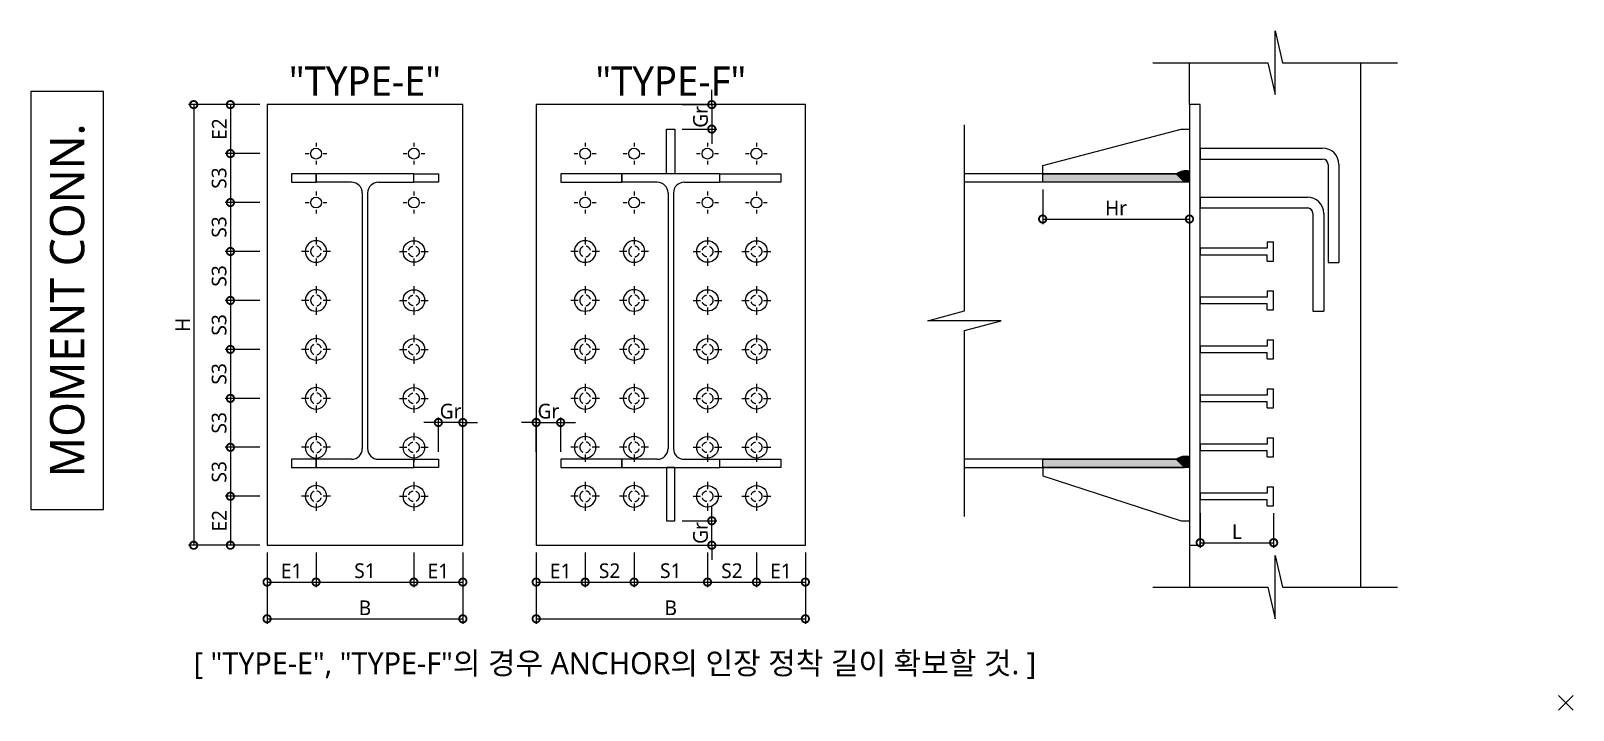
# Model space of a CAD drawing. Extents: x -444 to 3031, y -6961 to -3185.
# Drawn here: x -121 to 3031, y -6961 to -5574 of the extents above; entities that cross this region are included whole.
import ezdxf
from ezdxf.enums import TextEntityAlignment as Align

# ---------------------------------------------------------------- set-up
doc = ezdxf.new("R2010")
doc.units = 0
doc.header["$LTSCALE"] = 50
doc.header["$MEASUREMENT"] = 0
doc.header["$PDMODE"] = 3
doc.header["$PDSIZE"] = 15
doc.linetypes.add('HIDDEN', pattern=[0.375, 0.25, -0.125])
for name, color, linetype in [('Anchor', 6, 'Continuous'), ('Dim', 1, 'Continuous'), ('Dummy', 252, 'Continuous'), ('Hatch', 251, 'Continuous'), ('Plate', 3, 'Continuous'), ('Stud', 2, 'Continuous'), ('Text', 7, 'Continuous'), ('Welding', 2, 'Continuous')]:
    doc.layers.add(name, color=color, linetype=linetype)
doc.styles.add('맑은고딕', font='malgun.ttf')
doc.dimstyles.new('EmbedPlate', dxfattribs={"dimscale": 30, "dimtxt": 1, "dimasz": 1, "dimexe": 0.35, "dimexo": 0.5, "dimgap": 0.25, "dimtad": 1, "dimdec": 0, "dimzin": 0, "dimdsep": 46, "dimtxsty": '맑은고딕', "dimblk": 'DOTSMALL', "dimcen": 0, "dimadec": 0, "dimazin": 0, "dimtfac": 1, "dimtdec": 0, "dimtix": 1, "dimtmove": 2, "dimatfit": 3, "dimfxl": 0, "dimtolj": 1, "dimtzin": 0, "dimarcsym": 0})

# ---------------------------------------------------------------- blocks, each defined once
blk = doc.blocks.new('_DotSmall')
at = {"color": 0, "linetype": 'ByBlock', "const_width": 0.5}
blk.add_lwpolyline([(-0.0625, 0, 1), (0.0625, 0, 1)], format="xyb", close=True, dxfattribs=at)
blk = doc.blocks.new('*D30')
at = {"layer": 'Dim', "color": 0, "lineweight": -2}
for p, q in [((347.0483507551282, -5724.362940636953), (201.5483507551296, -5724.362940636953)), ((212.0483507551296, -5724.362940636953), (212.0483507551294, -6624.362940636953)), ((347.0483507551281, -6624.362940636953), (201.5483507551294, -6624.362940636953))]:
    blk.add_line(p, q, dxfattribs=at)
at = {"layer": 'Dim', "color": 0, "lineweight": -2, "xscale": 30, "yscale": 30, "zscale": 30}
for p, rotation in [((212.0483507551296, -5724.362940636953), 90), ((212.0483507551294, -6624.362940636953), 270)]:
    blk.add_blockref('_DotSmall', p, dxfattribs=dict(at, rotation=rotation))
at = {"layer": 'Dim', "color": 0, "insert": (189.5483507551305, -6174.362940636953), "char_height": 30, "attachment_point": 5, "rotation": 90, "style": '맑은고딕'}
blk.add_mtext('\\A1;H', dxfattribs=at)
blk = doc.blocks.new('*D31')
at = {"layer": 'Dim', "color": 0, "lineweight": -2}
for p, q in [((347.0483507551288, -6524.362940636953), (276.5483507551281, -6524.362940636953)), ((287.0483507551281, -6524.362940636953), (287.0483507551281, -6624.362940636953)), ((347.0483507551281, -6624.362940636953), (276.5483507551281, -6624.362940636953))]:
    blk.add_line(p, q, dxfattribs=at)
at = {"layer": 'Dim', "color": 0, "lineweight": -2, "xscale": 30, "yscale": 30, "zscale": 30}
for p, rotation in [((287.0483507551281, -6524.362940636953), 90), ((287.0483507551281, -6624.362940636953), 270)]:
    blk.add_blockref('_DotSmall', p, dxfattribs=dict(at, rotation=rotation))
at = {"layer": 'Dim', "color": 0, "insert": (264.3037855377378, -6574.362940636953), "char_height": 30, "attachment_point": 5, "rotation": 90, "style": '맑은고딕'}
blk.add_mtext('\\A1;E2', dxfattribs=at)
blk = doc.blocks.new('*D32')
at = {"layer": 'Dim', "color": 0, "lineweight": -2}
for p, q in [((362.0483507551281, -6639.362940636953), (362.0483507551281, -6785.112940636956)), ((762.0483507551296, -6639.362940636956), (762.0483507551296, -6785.112940636956)), ((362.0483507551281, -6774.612940636956), (762.0483507551296, -6774.612940636956))]:
    blk.add_line(p, q, dxfattribs=at)
at = {"layer": 'Dim', "color": 0, "lineweight": -2, "xscale": 30, "yscale": 30, "zscale": 30, "rotation": 180}
blk.add_blockref('_DotSmall', (362.0483507551281, -6774.612940636956), dxfattribs=at)
at = {"layer": 'Dim', "color": 0, "lineweight": -2, "xscale": 30, "yscale": 30, "zscale": 30}
blk.add_blockref('_DotSmall', (762.0483507551296, -6774.612940636956), dxfattribs=at)
at = {"layer": 'Dim', "color": 0, "insert": (562.0483507551288, -6752.112940636956), "char_height": 30, "attachment_point": 5, "style": '맑은고딕'}
blk.add_mtext('\\A1;B', dxfattribs=at)
blk = doc.blocks.new('*D33')
at = {"layer": 'Dim', "color": 0, "lineweight": -2}
for p, q in [((362.0483507551281, -6639.362940636953), (362.0483507551281, -6710.112940636956)), ((462.0483507551289, -6639.362940636956), (462.0483507551289, -6710.112940636956)), ((362.0483507551281, -6699.612940636956), (462.0483507551289, -6699.612940636956))]:
    blk.add_line(p, q, dxfattribs=at)
at = {"layer": 'Dim', "color": 0, "lineweight": -2, "xscale": 30, "yscale": 30, "zscale": 30, "rotation": 180}
blk.add_blockref('_DotSmall', (362.0483507551281, -6699.612940636956), dxfattribs=at)
at = {"layer": 'Dim', "color": 0, "lineweight": -2, "xscale": 30, "yscale": 30, "zscale": 30}
blk.add_blockref('_DotSmall', (462.0483507551289, -6699.612940636956), dxfattribs=at)
at = {"layer": 'Dim', "color": 0, "insert": (412.0483507551285, -6676.786853680434), "char_height": 30, "attachment_point": 5, "style": '맑은고딕'}
blk.add_mtext('\\A1;E1', dxfattribs=at)
blk = doc.blocks.new('*D34')
at = {"layer": 'Dim', "color": 0, "lineweight": -2}
for p, q in [((462.0483507551289, -6639.362940636956), (462.0483507551289, -6710.112940636955)), ((662.0483507551289, -6639.362940636955), (662.0483507551289, -6710.112940636955)), ((462.0483507551289, -6699.612940636955), (662.0483507551289, -6699.612940636955))]:
    blk.add_line(p, q, dxfattribs=at)
at = {"layer": 'Dim', "color": 0, "lineweight": -2, "xscale": 30, "yscale": 30, "zscale": 30, "rotation": 180}
blk.add_blockref('_DotSmall', (462.0483507551289, -6699.612940636955), dxfattribs=at)
at = {"layer": 'Dim', "color": 0, "lineweight": -2, "xscale": 30, "yscale": 30, "zscale": 30}
blk.add_blockref('_DotSmall', (662.0483507551289, -6699.612940636955), dxfattribs=at)
at = {"layer": 'Dim', "color": 0, "insert": (562.0483507551289, -6676.532098245651), "char_height": 30, "attachment_point": 5, "style": '맑은고딕'}
blk.add_mtext('\\A1;S1', dxfattribs=at)
blk = doc.blocks.new('*D35')
at = {"layer": 'Dim', "color": 0, "lineweight": -2}
for p, q in [((662.0483507551289, -6639.362940636955), (662.0483507551289, -6710.112940636953)), ((762.0483507551289, -6639.362940636953), (762.0483507551289, -6710.112940636953)), ((662.0483507551289, -6699.612940636953), (762.0483507551289, -6699.612940636953))]:
    blk.add_line(p, q, dxfattribs=at)
at = {"layer": 'Dim', "color": 0, "lineweight": -2, "xscale": 30, "yscale": 30, "zscale": 30, "rotation": 180}
blk.add_blockref('_DotSmall', (662.0483507551289, -6699.612940636953), dxfattribs=at)
at = {"layer": 'Dim', "color": 0, "lineweight": -2, "xscale": 30, "yscale": 30, "zscale": 30}
blk.add_blockref('_DotSmall', (762.0483507551289, -6699.612940636953), dxfattribs=at)
at = {"layer": 'Dim', "color": 0, "insert": (712.0483507551289, -6676.786853680431), "char_height": 30, "attachment_point": 5, "style": '맑은고딕'}
blk.add_mtext('\\A1;E1', dxfattribs=at)
blk = doc.blocks.new('*D36')
at = {"layer": 'Dim', "color": 0, "lineweight": -2}
for p, q in [((347.0483507551295, -5824.362940636953), (276.5483507551295, -5824.362940636953)), ((287.0483507551295, -5824.362940636953), (287.0483507551295, -5924.362940636953)), ((347.0483507551295, -5924.362940636953), (276.5483507551295, -5924.362940636953))]:
    blk.add_line(p, q, dxfattribs=at)
at = {"layer": 'Dim', "color": 0, "lineweight": -2, "xscale": 30, "yscale": 30, "zscale": 30}
for p, rotation in [((287.0483507551295, -5824.362940636953), 90), ((287.0483507551295, -5924.362940636953), 270)]:
    blk.add_blockref('_DotSmall', p, dxfattribs=dict(at, rotation=rotation))
at = {"layer": 'Dim', "color": 0, "insert": (264.0490301029565, -5874.362940636953), "char_height": 30, "attachment_point": 5, "rotation": 90, "style": '맑은고딕'}
blk.add_mtext('\\A1;S3', dxfattribs=at)
blk = doc.blocks.new('*D37')
at = {"layer": 'Dim', "color": 0, "lineweight": -2}
for p, q in [((347.0483507551288, -5724.362940636953), (276.5483507551295, -5724.362940636953)), ((287.0483507551295, -5724.362940636953), (287.0483507551295, -5824.362940636953)), ((347.0483507551295, -5824.362940636953), (276.5483507551295, -5824.362940636953))]:
    blk.add_line(p, q, dxfattribs=at)
at = {"layer": 'Dim', "color": 0, "lineweight": -2, "xscale": 30, "yscale": 30, "zscale": 30}
for p, rotation in [((287.0483507551295, -5724.362940636953), 90), ((287.0483507551295, -5824.362940636953), 270)]:
    blk.add_blockref('_DotSmall', p, dxfattribs=dict(at, rotation=rotation))
at = {"layer": 'Dim', "color": 0, "insert": (264.3037855377391, -5774.362940636953), "char_height": 30, "attachment_point": 5, "rotation": 90, "style": '맑은고딕'}
blk.add_mtext('\\A1;E2', dxfattribs=at)
blk = doc.blocks.new('*D38')
at = {"layer": 'Dim', "color": 0, "lineweight": -2}
for p, q in [((347.0483507551288, -6224.362940636953), (276.5483507551288, -6224.362940636953)), ((287.0483507551288, -6224.362940636953), (287.0483507551288, -6324.362940636953)), ((347.0483507551288, -6324.362940636953), (276.5483507551288, -6324.362940636953))]:
    blk.add_line(p, q, dxfattribs=at)
at = {"layer": 'Dim', "color": 0, "lineweight": -2, "xscale": 30, "yscale": 30, "zscale": 30}
for p, rotation in [((287.0483507551288, -6224.362940636953), 90), ((287.0483507551288, -6324.362940636953), 270)]:
    blk.add_blockref('_DotSmall', p, dxfattribs=dict(at, rotation=rotation))
at = {"layer": 'Dim', "color": 0, "insert": (264.0490301029558, -6274.362940636953), "char_height": 30, "attachment_point": 5, "rotation": 90, "style": '맑은고딕'}
blk.add_mtext('\\A1;S3', dxfattribs=at)
blk = doc.blocks.new('*D39')
at = {"layer": 'Dim', "color": 0, "lineweight": -2}
for p, q in [((347.0483507551288, -6124.362940636953), (276.5483507551288, -6124.362940636953)), ((287.0483507551288, -6124.362940636953), (287.0483507551288, -6224.362940636953)), ((347.0483507551288, -6224.362940636953), (276.5483507551288, -6224.362940636953))]:
    blk.add_line(p, q, dxfattribs=at)
at = {"layer": 'Dim', "color": 0, "lineweight": -2, "xscale": 30, "yscale": 30, "zscale": 30}
for p, rotation in [((287.0483507551288, -6124.362940636953), 90), ((287.0483507551288, -6224.362940636953), 270)]:
    blk.add_blockref('_DotSmall', p, dxfattribs=dict(at, rotation=rotation))
at = {"layer": 'Dim', "color": 0, "insert": (264.0490301029558, -6174.362940636953), "char_height": 30, "attachment_point": 5, "rotation": 90, "style": '맑은고딕'}
blk.add_mtext('\\A1;S3', dxfattribs=at)
blk = doc.blocks.new('*D40')
at = {"layer": 'Dim', "color": 0, "lineweight": -2}
for p, q in [((347.0483507551288, -6024.362940636953), (276.5483507551288, -6024.362940636953)), ((287.0483507551288, -6024.362940636953), (287.0483507551288, -6124.362940636953)), ((347.0483507551288, -6124.362940636953), (276.5483507551288, -6124.362940636953))]:
    blk.add_line(p, q, dxfattribs=at)
at = {"layer": 'Dim', "color": 0, "lineweight": -2, "xscale": 30, "yscale": 30, "zscale": 30}
for p, rotation in [((287.0483507551288, -6024.362940636953), 90), ((287.0483507551288, -6124.362940636953), 270)]:
    blk.add_blockref('_DotSmall', p, dxfattribs=dict(at, rotation=rotation))
at = {"layer": 'Dim', "color": 0, "insert": (264.0490301029558, -6074.362940636953), "char_height": 30, "attachment_point": 5, "rotation": 90, "style": '맑은고딕'}
blk.add_mtext('\\A1;S3', dxfattribs=at)
blk = doc.blocks.new('*D44')
at = {"layer": 'Dim', "color": 0, "lineweight": -2}
for p, q in [((1012.048350755128, -6639.362940636956), (1012.048350755128, -6710.112940636956)), ((1112.048350755128, -6639.362940636955), (1112.048350755128, -6710.112940636956)), ((1012.048350755128, -6699.612940636956), (1112.048350755128, -6699.612940636956))]:
    blk.add_line(p, q, dxfattribs=at)
at = {"layer": 'Dim', "color": 0, "lineweight": -2, "xscale": 30, "yscale": 30, "zscale": 30, "rotation": 180}
blk.add_blockref('_DotSmall', (1012.048350755128, -6699.612940636956), dxfattribs=at)
at = {"layer": 'Dim', "color": 0, "lineweight": -2, "xscale": 30, "yscale": 30, "zscale": 30}
blk.add_blockref('_DotSmall', (1112.048350755128, -6699.612940636956), dxfattribs=at)
at = {"layer": 'Dim', "color": 0, "insert": (1062.048350755128, -6676.613619984782), "char_height": 30, "attachment_point": 5, "style": '맑은고딕'}
blk.add_mtext('\\A1;S2', dxfattribs=at)
blk = doc.blocks.new('*D45')
at = {"layer": 'Dim', "color": 0, "lineweight": -2}
for p, q in [((912.0483507551285, -6639.362940636953), (912.0483507551285, -6785.112940636956)), ((1462.04835075513, -6639.362940636956), (1462.04835075513, -6785.112940636956)), ((912.0483507551285, -6774.612940636956), (1462.04835075513, -6774.612940636956))]:
    blk.add_line(p, q, dxfattribs=at)
at = {"layer": 'Dim', "color": 0, "lineweight": -2, "xscale": 30, "yscale": 30, "zscale": 30, "rotation": 180}
blk.add_blockref('_DotSmall', (912.0483507551285, -6774.612940636956), dxfattribs=at)
at = {"layer": 'Dim', "color": 0, "lineweight": -2, "xscale": 30, "yscale": 30, "zscale": 30}
blk.add_blockref('_DotSmall', (1462.04835075513, -6774.612940636956), dxfattribs=at)
at = {"layer": 'Dim', "color": 0, "insert": (1187.048350755129, -6752.112940636956), "char_height": 30, "attachment_point": 5, "style": '맑은고딕'}
blk.add_mtext('\\A1;B', dxfattribs=at)
blk = doc.blocks.new('*D46')
at = {"layer": 'Dim', "color": 0, "lineweight": -2}
for p, q in [((912.0483507551285, -6639.362940636953), (912.0483507551285, -6710.112940636956)), ((1012.048350755128, -6639.362940636956), (1012.048350755128, -6710.112940636956)), ((912.0483507551285, -6699.612940636956), (1012.048350755128, -6699.612940636956))]:
    blk.add_line(p, q, dxfattribs=at)
at = {"layer": 'Dim', "color": 0, "lineweight": -2, "xscale": 30, "yscale": 30, "zscale": 30, "rotation": 180}
blk.add_blockref('_DotSmall', (912.0483507551285, -6699.612940636956), dxfattribs=at)
at = {"layer": 'Dim', "color": 0, "lineweight": -2, "xscale": 30, "yscale": 30, "zscale": 30}
blk.add_blockref('_DotSmall', (1012.048350755128, -6699.612940636956), dxfattribs=at)
at = {"layer": 'Dim', "color": 0, "insert": (962.0483507551285, -6676.786853680434), "char_height": 30, "attachment_point": 5, "style": '맑은고딕'}
blk.add_mtext('\\A1;E1', dxfattribs=at)
blk = doc.blocks.new('*D41')
at = {"layer": 'Dim', "color": 0, "lineweight": -2}
for p, q in [((1112.048350755128, -6639.362940636955), (1112.048350755128, -6710.112940636955)), ((1262.048350755129, -6639.362940636955), (1262.048350755129, -6710.112940636955)), ((1112.048350755128, -6699.612940636955), (1262.048350755129, -6699.612940636955))]:
    blk.add_line(p, q, dxfattribs=at)
at = {"layer": 'Dim', "color": 0, "lineweight": -2, "xscale": 30, "yscale": 30, "zscale": 30, "rotation": 180}
blk.add_blockref('_DotSmall', (1112.048350755128, -6699.612940636955), dxfattribs=at)
at = {"layer": 'Dim', "color": 0, "lineweight": -2, "xscale": 30, "yscale": 30, "zscale": 30}
blk.add_blockref('_DotSmall', (1262.048350755129, -6699.612940636955), dxfattribs=at)
at = {"layer": 'Dim', "color": 0, "insert": (1187.048350755129, -6676.532098245651), "char_height": 30, "attachment_point": 5, "style": '맑은고딕'}
blk.add_mtext('\\A1;S1', dxfattribs=at)
blk = doc.blocks.new('*D42')
at = {"layer": 'Dim', "color": 0, "lineweight": -2}
for p, q in [((1262.048350755129, -6639.362940636955), (1262.048350755129, -6710.112940636955)), ((1362.04835075513, -6639.362940636953), (1362.04835075513, -6710.112940636955)), ((1262.048350755129, -6699.612940636955), (1362.04835075513, -6699.612940636955))]:
    blk.add_line(p, q, dxfattribs=at)
at = {"layer": 'Dim', "color": 0, "lineweight": -2, "xscale": 30, "yscale": 30, "zscale": 30, "rotation": 180}
blk.add_blockref('_DotSmall', (1262.048350755129, -6699.612940636955), dxfattribs=at)
at = {"layer": 'Dim', "color": 0, "lineweight": -2, "xscale": 30, "yscale": 30, "zscale": 30}
blk.add_blockref('_DotSmall', (1362.04835075513, -6699.612940636955), dxfattribs=at)
at = {"layer": 'Dim', "color": 0, "insert": (1312.04835075513, -6676.613619984781), "char_height": 30, "attachment_point": 5, "style": '맑은고딕'}
blk.add_mtext('\\A1;S2', dxfattribs=at)
blk = doc.blocks.new('*D43')
at = {"layer": 'Dim', "color": 0, "lineweight": -2}
for p, q in [((1362.048350755129, -6639.362940636953), (1362.048350755129, -6710.112940636955)), ((1462.048350755129, -6639.362940636953), (1462.048350755129, -6710.112940636955)), ((1362.048350755129, -6699.612940636955), (1462.048350755129, -6699.612940636955))]:
    blk.add_line(p, q, dxfattribs=at)
at = {"layer": 'Dim', "color": 0, "lineweight": -2, "xscale": 30, "yscale": 30, "zscale": 30, "rotation": 180}
blk.add_blockref('_DotSmall', (1362.048350755129, -6699.612940636955), dxfattribs=at)
at = {"layer": 'Dim', "color": 0, "lineweight": -2, "xscale": 30, "yscale": 30, "zscale": 30}
blk.add_blockref('_DotSmall', (1462.048350755129, -6699.612940636955), dxfattribs=at)
at = {"layer": 'Dim', "color": 0, "insert": (1412.048350755129, -6676.786853680433), "char_height": 30, "attachment_point": 5, "style": '맑은고딕'}
blk.add_mtext('\\A1;E1', dxfattribs=at)
blk = doc.blocks.new('*D48')
at = {"layer": 'Dim', "color": 0, "lineweight": -2}
for p, q in [((347.0483507551288, -6324.362940636953), (276.5483507551288, -6324.362940636953)), ((287.0483507551288, -6324.362940636953), (287.0483507551288, -6424.362940636953)), ((347.0483507551288, -6424.362940636953), (276.5483507551288, -6424.362940636953))]:
    blk.add_line(p, q, dxfattribs=at)
at = {"layer": 'Dim', "color": 0, "lineweight": -2, "xscale": 30, "yscale": 30, "zscale": 30}
for p, rotation in [((287.0483507551288, -6324.362940636953), 90), ((287.0483507551288, -6424.362940636953), 270)]:
    blk.add_blockref('_DotSmall', p, dxfattribs=dict(at, rotation=rotation))
at = {"layer": 'Dim', "color": 0, "insert": (264.0490301029558, -6374.362940636953), "char_height": 30, "attachment_point": 5, "rotation": 90, "style": '맑은고딕'}
blk.add_mtext('\\A1;S3', dxfattribs=at)
blk = doc.blocks.new('*D49')
at = {"layer": 'Dim', "color": 0, "lineweight": -2}
for p, q in [((347.0483507551288, -5924.362940636953), (276.5483507551288, -5924.362940636953)), ((287.0483507551288, -5924.362940636953), (287.0483507551288, -6024.362940636953)), ((347.0483507551288, -6024.362940636953), (276.5483507551288, -6024.362940636953))]:
    blk.add_line(p, q, dxfattribs=at)
at = {"layer": 'Dim', "color": 0, "lineweight": -2, "xscale": 30, "yscale": 30, "zscale": 30}
for p, rotation in [((287.0483507551288, -5924.362940636953), 90), ((287.0483507551288, -6024.362940636953), 270)]:
    blk.add_blockref('_DotSmall', p, dxfattribs=dict(at, rotation=rotation))
at = {"layer": 'Dim', "color": 0, "insert": (264.0490301029558, -5974.362940636953), "char_height": 30, "attachment_point": 5, "rotation": 90, "style": '맑은고딕'}
blk.add_mtext('\\A1;S3', dxfattribs=at)
blk = doc.blocks.new('*U10')
at = {"color": 1}
for p, q in [((-22.2, 0), (-14.63181818181818, 0)), ((0, 22.2), (0, 14.63181818181818)), ((14.63181818181818, 0), (22.2, 0)), ((0, -14.63181818181818), (0, -22.2))]:
    blk.add_line(p, q, dxfattribs=at)
at = {"color": 0, "linetype": 'ByBlock'}
blk.add_circle((0, 0), 11.1, dxfattribs=at)
blk = doc.blocks.new('*U2')
at = {"color": 1}
for p, q in [((-29.5, 0), (-14.5, 0)), ((0, 29.5), (0, 14.5)), ((14.5, 0), (29.5, 0)), ((0, -14.5), (0, -29.5))]:
    blk.add_line(p, q, dxfattribs=at)
blk.add_circle((0, 0), 22)
at = {"color": 2, "linetype": 'HIDDEN'}
blk.add_circle((0, 0), 11, dxfattribs=at)
blk = doc.blocks.new('*U6')
for p, q in [((19.5, 150), (-19.5, 150)), ((-19.5, 137), (-19.5, 150)), ((-19.5, 137), (-6.49999999999999, 137)), ((-6.49999999999999, 137), (-6.5, 0)), ((6.5, 0), (6.500000000000011, 137)), ((19.5, 137), (6.500000000000011, 137)), ((19.5, 137), (19.5, 150)), ((-6.5, 0), (6.5, 0))]:
    blk.add_line(p, q)
blk = doc.blocks.new('*D71')
at = {"layer": 'Dim', "color": 0, "lineweight": -2}
for p, q in [((1947.048350755128, -5897.862940636953), (1947.048350755128, -5968.613094077688)), ((2247.048350755128, -5897.863094077687), (2247.048350755128, -5968.613094077688)), ((1947.048350755128, -5958.113094077688), (2247.048350755128, -5958.113094077688))]:
    blk.add_line(p, q, dxfattribs=at)
at = {"layer": 'Dim', "color": 0, "lineweight": -2, "xscale": 30, "yscale": 30, "zscale": 30, "rotation": 180}
blk.add_blockref('_DotSmall', (1947.048350755128, -5958.113094077688), dxfattribs=at)
at = {"layer": 'Dim', "color": 0, "lineweight": -2, "xscale": 30, "yscale": 30, "zscale": 30}
blk.add_blockref('_DotSmall', (2247.048350755128, -5958.113094077688), dxfattribs=at)
at = {"layer": 'Dim', "color": 0, "insert": (2097.048350755128, -5935.613094077688), "char_height": 30, "attachment_point": 5, "style": '맑은고딕'}
blk.add_mtext('\\A1;Hr', dxfattribs=at)
blk = doc.blocks.new('*D72')
at = {"layer": 'Dim', "color": 0, "lineweight": -2}
for p, q in [((912.0483507551289, -6433.862940636952), (912.0483507551289, -6363.112940636952)), ((962.0483507551289, -6433.862940636953), (962.0483507551289, -6363.112940636952)), ((912.0483507551289, -6373.612940636952), (882.0483507551289, -6373.612940636952)), ((912.0483507551289, -6373.612940636952), (962.0483507551289, -6373.612940636952)), ((962.0483507551289, -6373.612940636952), (992.0483507551289, -6373.612940636952))]:
    blk.add_line(p, q, dxfattribs=at)
at = {"layer": 'Dim', "color": 0, "lineweight": -2, "xscale": 30, "yscale": 30, "zscale": 30}
blk.add_blockref('_DotSmall', (912.0483507551289, -6373.612940636952), dxfattribs=at)
at = {"layer": 'Dim', "color": 0, "lineweight": -2, "xscale": 30, "yscale": 30, "zscale": 30, "rotation": 180}
blk.add_blockref('_DotSmall', (962.0483507551289, -6373.612940636952), dxfattribs=at)
at = {"layer": 'Dim', "color": 0, "insert": (937.0483507551289, -6350.613619984778), "char_height": 30, "attachment_point": 5, "style": '맑은고딕'}
blk.add_mtext('\\A1;Gr', dxfattribs=at)
blk = doc.blocks.new('*D73')
at = {"layer": 'Dim', "color": 0, "lineweight": -2}
for p, q in [((712.0483507551289, -6433.862940636953), (712.0483507551289, -6363.112940636952)), ((762.0483507551289, -6433.862940636952), (762.0483507551289, -6363.112940636952)), ((712.0483507551289, -6373.612940636952), (682.0483507551289, -6373.612940636952)), ((762.0483507551289, -6373.612940636952), (712.0483507551289, -6373.612940636952)), ((762.0483507551289, -6373.612940636952), (792.0483507551289, -6373.612940636952))]:
    blk.add_line(p, q, dxfattribs=at)
at = {"layer": 'Dim', "color": 0, "lineweight": -2, "xscale": 30, "yscale": 30, "zscale": 30}
blk.add_blockref('_DotSmall', (712.0483507551289, -6373.612940636952), dxfattribs=at)
at = {"layer": 'Dim', "color": 0, "lineweight": -2, "xscale": 30, "yscale": 30, "zscale": 30, "rotation": 180}
blk.add_blockref('_DotSmall', (762.0483507551289, -6373.612940636952), dxfattribs=at)
at = {"layer": 'Dim', "color": 0, "insert": (737.0483507551289, -6350.613619984778), "char_height": 30, "attachment_point": 5, "style": '맑은고딕'}
blk.add_mtext('\\A1;Gr', dxfattribs=at)
blk = doc.blocks.new('*D74')
at = {"layer": 'Dim', "color": 0, "lineweight": -2}
for p, q in [((2269.048350755128, -6558.862787196217), (2269.048350755128, -6629.612940636953)), ((2419.048350755128, -6558.862940636953), (2419.048350755128, -6629.612940636953)), ((2269.048350755128, -6619.112940636953), (2419.048350755128, -6619.112940636953))]:
    blk.add_line(p, q, dxfattribs=at)
at = {"layer": 'Dim', "color": 0, "lineweight": -2, "xscale": 30, "yscale": 30, "zscale": 30, "rotation": 180}
blk.add_blockref('_DotSmall', (2269.048350755128, -6619.112940636953), dxfattribs=at)
at = {"layer": 'Dim', "color": 0, "lineweight": -2, "xscale": 30, "yscale": 30, "zscale": 30}
blk.add_blockref('_DotSmall', (2419.048350755128, -6619.112940636953), dxfattribs=at)
at = {"layer": 'Dim', "color": 0, "insert": (2344.048350755128, -6596.612940636953), "char_height": 30, "attachment_point": 5, "style": '맑은고딕'}
blk.add_mtext('\\A1;L', dxfattribs=at)
blk = doc.blocks.new('*D77')
at = {"layer": 'Dim', "color": 0, "lineweight": -2}
for p, q in [((347.0483507551288, -6424.362940636953), (276.5483507551288, -6424.362940636953)), ((287.0483507551288, -6424.362940636953), (287.0483507551288, -6524.362940636953)), ((347.0483507551288, -6524.362940636953), (276.5483507551288, -6524.362940636953))]:
    blk.add_line(p, q, dxfattribs=at)
at = {"layer": 'Dim', "color": 0, "lineweight": -2, "xscale": 30, "yscale": 30, "zscale": 30}
for p, rotation in [((287.0483507551288, -6424.362940636953), 90), ((287.0483507551288, -6524.362940636953), 270)]:
    blk.add_blockref('_DotSmall', p, dxfattribs=dict(at, rotation=rotation))
at = {"layer": 'Dim', "color": 0, "insert": (264.0490301029558, -6474.362940636953), "char_height": 30, "attachment_point": 5, "rotation": 90, "style": '맑은고딕'}
blk.add_mtext('\\A1;S3', dxfattribs=at)
blk = doc.blocks.new('*D78')
at = {"layer": 'Dim', "color": 0, "lineweight": -2}
for p, q in [((1270.798350755129, -5724.362940636953), (1270.798350755129, -5694.362940636953)), ((1210.548350755129, -5724.362940636953), (1281.298350755129, -5724.362940636953)), ((1270.798350755129, -5724.362940636953), (1270.798350755129, -5774.362940636953)), ((1210.548350755128, -5774.362940636953), (1281.298350755129, -5774.362940636953)), ((1270.798350755129, -5774.362940636953), (1270.798350755129, -5804.362940636953))]:
    blk.add_line(p, q, dxfattribs=at)
at = {"layer": 'Dim', "color": 0, "lineweight": -2, "xscale": 30, "yscale": 30, "zscale": 30}
for p, rotation in [((1270.798350755129, -5724.362940636953), 270), ((1270.798350755129, -5774.362940636953), 90)]:
    blk.add_blockref('_DotSmall', p, dxfattribs=dict(at, rotation=rotation))
at = {"layer": 'Dim', "color": 0, "insert": (1247.799030102956, -5749.362940636953), "char_height": 30, "attachment_point": 5, "rotation": 90, "style": '맑은고딕'}
blk.add_mtext('\\A1;Gr', dxfattribs=at)
blk = doc.blocks.new('*D79')
at = {"layer": 'Dim', "color": 0, "lineweight": -2}
for p, q in [((1270.798350755129, -6574.362940636955), (1270.798350755129, -6544.362940636955)), ((1210.548350755128, -6574.362940636955), (1281.298350755129, -6574.362940636955)), ((1270.798350755129, -6624.362940636955), (1270.798350755129, -6574.362940636955)), ((1210.548350755129, -6624.362940636955), (1281.298350755129, -6624.362940636955)), ((1270.798350755129, -6624.362940636955), (1270.798350755129, -6654.362940636955))]:
    blk.add_line(p, q, dxfattribs=at)
at = {"layer": 'Dim', "color": 0, "lineweight": -2, "xscale": 30, "yscale": 30, "zscale": 30}
for p, rotation in [((1270.798350755129, -6574.362940636955), 270), ((1270.798350755129, -6624.362940636955), 90)]:
    blk.add_blockref('_DotSmall', p, dxfattribs=dict(at, rotation=rotation))
at = {"layer": 'Dim', "color": 0, "insert": (1247.799030102956, -6599.362940636955), "char_height": 30, "attachment_point": 5, "rotation": 90, "style": '맑은고딕'}
blk.add_mtext('\\A1;Gr', dxfattribs=at)

msp = doc.modelspace()

# ---------------------------------------------------------------- hatches: boundary and pattern name
at = {"layer": 'Welding'}
h = msp.add_hatch(color=256, dxfattribs=at)
h.dxf.hatch_style = 1
edge = h.paths.add_edge_path()
edge.add_arc((2239.822062394559, -5890.598341785303), 31.66764503352216, 76.80937711444989, 128.6391680617499, ccw=False)
edge.add_line((2247.048350755128, -5859.766207598726), (2247.048350755128, -5882.862940636953))
edge.add_line((2247.048350755128, -5882.862940636953), (2237.048350755128, -5882.862940636953))
edge.add_line((2237.048350755128, -5882.862940636953), (2220.048350755128, -5865.862940636953))
h = msp.add_hatch(color=256, dxfattribs=at)
h.dxf.hatch_style = 1
edge = h.paths.add_edge_path()
edge.add_arc((2239.822062394559, -6473.598341785303), 31.66764503352216, 76.80937711444989, 128.6391680617499, ccw=False)
edge.add_line((2247.048350755128, -6442.766207598726), (2247.048350755128, -6465.862940636953))
edge.add_line((2247.048350755128, -6465.862940636953), (2237.048350755128, -6465.862940636953))
edge.add_line((2237.048350755128, -6465.862940636953), (2220.048350755128, -6448.862940636953))

# ---------------------------------------------------------------- linework, layer by layer
msp.add_line((2247.048350755128, -5824.362940636953), (2247.048350755128, -6424.362940636953))
at = {"linetype": 'HIDDEN'}
msp.add_line((2247.048350755128, -5824.362940636953), (2247.048350755128, -6424.362940636953), dxfattribs=at)
for points in [[(362.0483507551289, -6624.362940636956), (762.0483507551289, -6624.362940636956), (762.0483507551289, -5724.362940636953), (362.0483507551289, -5724.362940636953)], [(912.0483507551285, -6624.362940636955), (1462.048350755129, -6624.362940636955), (1462.048350755129, -5724.362940636953), (912.0483507551285, -5724.362940636953)], [(2247.048350755128, -6624.362940636955), (2269.048350755128, -6624.362940636955), (2269.048350755128, -5724.362940636953), (2247.048350755128, -5724.362940636953)]]:
    msp.add_lwpolyline(points, close=True)
msp.add_point((3016.148350755129, -6946.176234709376))
at = {"layer": 'Anchor'}
for p, q in [((2269.048350755128, -5813.262940636952), (2269.048350755128, -5835.462940636953)), ((2269.048350755128, -5813.262940636952), (2519.048350755128, -5813.262940636952)), ((2269.048350755128, -5835.462940636953), (2519.048350755128, -5835.462940636953)), ((2530.148350755128, -5846.562940636953), (2530.148350755128, -6046.562940636953)), ((2552.348350755128, -5846.562940636953), (2552.348350755128, -6046.562940636953)), ((2269.048350755128, -5913.262940636952), (2269.048350755128, -5935.462940636953)), ((2269.048350755128, -5913.262940636952), (2487.997236026299, -5913.262940636952)), ((2269.048350755128, -5935.462940636953), (2487.997236026299, -5935.462940636953)), ((2499.097236026299, -5946.562940636953), (2499.097236026299, -6146.562940636953)), ((2521.297236026298, -5946.562940636953), (2521.297236026298, -6146.562940636953)), ((2530.148350755128, -6046.562940636953), (2552.348350755128, -6046.562940636953)), ((2499.097236026299, -6146.562940636953), (2521.297236026298, -6146.562940636953))]:
    msp.add_line(p, q, dxfattribs=at)
for centre, radius in [((2519.048350755128, -5846.562940636953), 33.3), ((2519.048350755128, -5846.562940636953), 11.1), ((2487.997236026299, -5946.562940636953), 33.3), ((2487.997236026299, -5946.562940636953), 11.1)]:
    msp.add_arc(centre, radius, 0, 90, dxfattribs=at)
at = {"layer": 'Dummy'}
for p, q in [((2247.048350755128, -5724.362940636953), (2247.048350755128, -5638.730613070644)), ((2597.048350755126, -6709.995191482896), (2597.048350755126, -5638.730613070644)), ((534.5483507551289, -5882.862940636953), (462.0483507551289, -5882.862940636953)), ((589.5483507551289, -5882.862940636953), (662.0483507551289, -5882.862940636953)), ((1159.548350755129, -5882.862940636953), (1087.048350755129, -5882.862940636953)), ((1214.548350755129, -5882.862940636953), (1287.048350755129, -5882.862940636953)), ((2237.048350755128, -5882.862940636953), (1787.048350755128, -5882.862940636953)), ((556.5483507551289, -5904.862940636953), (556.5483507551289, -6426.862940636953)), ((567.5483507551289, -5904.862940636953), (567.5483507551289, -6426.862940636953)), ((1181.548350755129, -5904.862940636953), (1181.548350755129, -6426.862940636953)), ((1192.548350755129, -5904.862940636953), (1192.548350755129, -6426.862940636953)), ((534.5483507551289, -6448.862940636953), (462.0483507551289, -6448.862940636953)), ((589.5483507551289, -6448.862940636953), (662.0483507551289, -6448.862940636953)), ((1159.548350755129, -6448.862940636953), (1087.048350755129, -6448.862940636953)), ((1214.548350755129, -6448.862940636953), (1287.048350755129, -6448.862940636953)), ((2237.048350755128, -6448.862940636953), (1787.048350755128, -6448.862940636953)), ((2247.048350755128, -6624.362940636955), (2247.048350755128, -6709.995268203264))]:
    msp.add_line(p, q, dxfattribs=at)
for points in [[(2172.048350755129, -5638.730613070644), (2407.048350755129, -5638.730613070644), (2422.048350755128, -5703.730613070644), (2422.048350755128, -5638.730613070644), (2422.048350755128, -5573.730613070644), (2437.048350755128, -5638.730613070644), (2672.048350755128, -5638.730613070644)], [(1787.048350755128, -6565.862940636951), (1787.048350755128, -6185.862940636951), (1862.048350755128, -6165.862940636953), (1787.048350755128, -6165.862940636953), (1712.048350755128, -6165.862940636953), (1787.048350755128, -6145.862940636953), (1787.048350755128, -5765.862940636953)], [(662.0483507551289, -5882.862940636953), (662.0483507551289, -5865.862940636953), (462.0483507551289, -5865.862940636953), (462.0483507551289, -5882.862940636953)], [(1287.048350755129, -5882.862940636953), (1287.048350755129, -5865.862940636953), (1087.048350755129, -5865.862940636953), (1087.048350755129, -5882.862940636953)], [(2237.048350755128, -5882.862940636953), (2237.048350755128, -5865.862940636953), (1787.048350755128, -5865.862940636953)], [(462.0483507551289, -6448.862940636953), (462.0483507551289, -6465.862940636953), (662.0483507551289, -6465.862940636953), (662.0483507551289, -6448.862940636953)], [(1087.048350755129, -6448.862940636953), (1087.048350755129, -6465.862940636953), (1287.048350755129, -6465.862940636953), (1287.048350755129, -6448.862940636953)], [(1787.048350755128, -6465.862940636953), (2237.048350755128, -6465.862940636953), (2237.048350755128, -6448.862940636953)], [(2172.048350755127, -6709.995191482896), (2407.048350755127, -6709.995191482896), (2422.048350755125, -6774.995191482896), (2422.048350755125, -6709.995191482896), (2422.048350755125, -6644.995191482896), (2437.048350755125, -6709.995191482896), (2672.048350755125, -6709.995191482896)]]:
    msp.add_lwpolyline(points, dxfattribs=at)
for centre, start, end in [((534.5485041958648, -5904.862787196217), 0, 90), ((589.5481973143932, -5904.862787196217), 90, 180), ((1159.548504195865, -5904.862787196217), 0, 90), ((1214.548197314393, -5904.862787196217), 90, 180), ((534.5485041958647, -6426.863094077688), 270, 0), ((589.5481973143931, -6426.863094077688), 180, 270), ((1159.548504195865, -6426.863094077688), 270, 0), ((1214.548197314393, -6426.863094077688), 180, 270)]:
    msp.add_arc(centre, 22, start, end, dxfattribs=at)
at = {"layer": 'Hatch'}
for points in [[(1947.048350755128, -5865.863094077687), (1947.048350755128, -5882.863094077687), (2220.048350755128, -5865.862940636953), (2237.048350755128, -5882.862940636953)], [(1947.048350755128, -6448.863094077687), (1947.048350755128, -6465.863094077687), (2220.048350755128, -6448.862940636953), (2237.048350755128, -6465.862940636953)]]:
    msp.add_solid(points, dxfattribs=at)
at = {"layer": 'Plate'}
for points in [[(1178.548350755129, -5865.862940636953), (1178.548350755129, -5774.362940636953), (1195.548350755129, -5774.362940636953), (1195.548350755129, -5865.862940636953)], [(462.048350755129, -5865.862940636953), (412.0483507551289, -5865.862940636953), (412.0483507551289, -5882.862940636953), (462.048350755129, -5882.862940636953)], [(662.0483507551289, -5865.862940636953), (712.0483507551289, -5865.862940636953), (712.0483507551289, -5882.862940636953), (662.0483507551289, -5882.862940636953)], [(1087.048350755129, -5865.862940636953), (962.0483507551285, -5865.862940636953), (962.0483507551285, -5882.862940636953), (1087.048350755129, -5882.862940636953)], [(1287.048350755129, -5865.862940636953), (1412.048350755129, -5865.862940636953), (1412.048350755129, -5882.862940636953), (1287.048350755129, -5882.862940636953)], [(1947.048350755128, -5865.863094077687), (2220.048350755128, -5865.862940636953), (2237.048350755128, -5882.862940636953), (1947.048350755128, -5882.863094077687)], [(462.048350755129, -6448.862940636953), (412.0483507551289, -6448.862940636953), (412.0483507551289, -6465.862940636953), (462.048350755129, -6465.862940636953)], [(662.0483507551289, -6448.862940636953), (712.0483507551289, -6448.862940636953), (712.0483507551289, -6465.862940636953), (662.0483507551289, -6465.862940636953)], [(1087.048350755129, -6448.862940636953), (962.0483507551285, -6448.862940636953), (962.0483507551285, -6465.862940636953), (1087.048350755129, -6465.862940636953)], [(1287.048350755129, -6448.862940636953), (1412.048350755129, -6448.862940636953), (1412.048350755129, -6465.862940636953), (1287.048350755129, -6465.862940636953)], [(1947.048350755128, -6448.863094077687), (2220.048350755128, -6448.862940636953), (2237.048350755128, -6465.862940636953), (1947.048350755128, -6465.863094077687)], [(1178.548350755129, -6465.862940636953), (1178.548350755129, -6574.362940636955), (1195.548350755129, -6574.362940636955), (1195.548350755129, -6465.862940636953)]]:
    msp.add_lwpolyline(points, close=True, dxfattribs=at)
for points in [[(1947.048350755128, -5865.863094077687), (1947.048350755128, -5848.862940636951), (2230.048197314393, -5774.362940636953), (2247.048350755128, -5774.362940636953)], [(1947.048350755128, -6465.863094077687), (1947.048350755128, -6482.863094077687), (2230.048197314393, -6574.362940636955), (2247.048350755128, -6574.362940636955)]]:
    msp.add_lwpolyline(points, dxfattribs=at)
at = {"layer": 'Text'}
msp.add_lwpolyline([(-120.7386737013923, -6551.256622702171), (27.756570863825, -6551.256622702171), (27.756570863825, -5697.469258571735), (-120.7386737013923, -5697.469258571735)], close=True, dxfattribs=at)
at = {"layer": 'Welding'}
for points in [[(2220.048350755128, -5865.862940636953, -0.2300860632096318), (2247.048350755128, -5859.766207598726), (2247.048350755128, -5882.862940636953), (2237.048350755128, -5882.862940636953)], [(2220.048350755128, -6448.862940636953, -0.2300860632096318), (2247.048350755128, -6442.766207598726), (2247.048350755128, -6465.862940636953), (2237.048350755128, -6465.862940636953)]]:
    msp.add_lwpolyline(points, format="xyb", close=True, dxfattribs=at)

# ---------------------------------------------------------------- block references
at = {"rotation": 270}
for p in [(2269.048350755128, -6024.362940636953), (2269.048350755128, -6124.362940636953), (2269.048350755128, -6224.362940636953), (2269.048350755128, -6324.362940636953), (2269.048350755128, -6424.362940636953), (2269.048350755128, -6524.362940636953)]:
    msp.add_blockref('*U6', p, dxfattribs=at)
at = {"layer": 'Anchor'}
for p in [(462.0483507551289, -5824.362940636953), (662.0483507551289, -5824.362940636953), (1012.048350755129, -5824.362940636953), (1112.048350755129, -5824.362940636953), (1262.048350755129, -5824.362940636953), (1362.048350755129, -5824.362940636953), (462.0483507551289, -5924.362940636953), (662.0483507551289, -5924.362940636953), (1012.048350755129, -5924.362940636953), (1112.048350755129, -5924.362940636953), (1262.048350755129, -5924.362940636953), (1362.048350755129, -5924.362940636953)]:
    msp.add_blockref('*U10', p, dxfattribs=at)
at = {"layer": 'Stud', "xscale": -1}
for p in [(462.0483507551289, -6024.362940636953), (1012.048350755129, -6024.362940636953), (1112.048350755129, -6024.362940636953), (462.0483507551289, -6124.362940636953), (1012.048350755129, -6124.362940636953), (1112.048350755129, -6124.362940636953), (462.0483507551289, -6224.362940636953), (1012.048350755129, -6224.362940636953), (1112.048350755129, -6224.362940636953), (462.0483507551289, -6324.362940636953), (1012.048350755129, -6324.362940636953), (1112.048350755129, -6324.362940636953), (462.0483507551289, -6424.362940636953), (1012.048350755129, -6424.362940636953), (1112.048350755129, -6424.362940636953), (462.0483507551289, -6524.362940636953), (1012.048350755129, -6524.362940636953), (1112.048350755129, -6524.362940636953)]:
    msp.add_blockref('*U2', p, dxfattribs=at)
at = {"layer": 'Stud'}
for p in [(662.0483507551289, -6024.362940636953), (1262.048350755129, -6024.362940636953), (1362.048350755129, -6024.362940636953), (662.0483507551289, -6124.362940636953), (1262.048350755129, -6124.362940636953), (1362.048350755129, -6124.362940636953), (662.0483507551289, -6224.362940636953), (1262.048350755129, -6224.362940636953), (1362.048350755129, -6224.362940636953), (662.0483507551289, -6324.362940636953), (1262.048350755129, -6324.362940636953), (1362.048350755129, -6324.362940636953), (662.0483507551289, -6424.362940636953), (1262.048350755129, -6424.362940636953), (1362.048350755129, -6424.362940636953), (662.0483507551289, -6524.362940636953), (1262.048350755129, -6524.362940636953), (1362.048350755129, -6524.362940636953)]:
    msp.add_blockref('*U2', p, dxfattribs=at)

# ---------------------------------------------------------------- texts
at = {"layer": 'Text', "style": '맑은고딕'}
for s, p in [('"TYPE-E"', (562.0483507551289, -5724.362940636953)), ('"TYPE-F"', (1187.048350755129, -5724.362940636953))]:
    msp.add_text(s, height=60, dxfattribs=at).set_placement(p, align=Align.BOTTOM_CENTER)
msp.add_text('MOMENT CONN.', height=70, rotation=90, dxfattribs=at).set_placement((-46.49105141878363, -6124.362940636953), align=Align.MIDDLE_CENTER)
msp.add_text('[ "TYPE-E", "TYPE-F"의 경우 ANCHOR의 인장 정착 길이 확보할 것. ]', height=45, dxfattribs=at).set_placement((212.0483507551289, -6865.323501972805), align=Align.MIDDLE_LEFT)

# ---------------------------------------------------------------- dimensions: what is measured, and where the dimension line sits
at = {"layer": 'Dim'}
for base, p1, p2, angle, text, picture, middle in [((1270.798350755129, -5774.362940636953), (1195.548350755129, -5724.362940636953), (1195.548350755128, -5774.362940636953), 270, 'Gr', '*D78', (1247.799030102956, -5749.362940636953)), ((212.0483507551294, -6624.362940636953), (362.0483507551282, -5724.362940636953), (362.0483507551281, -6624.362940636953), 270, 'H', '*D30', (189.5483507551305, -6174.362940636953)), ((287.0483507551295, -5824.362940636953), (362.0483507551288, -5724.362940636953), (362.0483507551295, -5824.362940636953), 270, 'E2', '*D37', (264.3037855377391, -5774.362940636953)), ((287.0483507551295, -5924.362940636953), (362.0483507551295, -5824.362940636953), (362.0483507551295, -5924.362940636953), 270, 'S3', '*D36', (264.0490301029565, -5874.362940636953)), ((287.0483507551288, -6024.362940636953), (362.0483507551288, -5924.362940636953), (362.0483507551288, -6024.362940636953), 270, 'S3', '*D49', (264.0490301029558, -5974.362940636953)), ((287.0483507551288, -6124.362940636953), (362.0483507551288, -6024.362940636953), (362.0483507551288, -6124.362940636953), 270, 'S3', '*D40', (264.0490301029558, -6074.362940636953)), ((287.0483507551288, -6224.362940636953), (362.0483507551288, -6124.362940636953), (362.0483507551288, -6224.362940636953), 270, 'S3', '*D39', (264.0490301029558, -6174.362940636953)), ((287.0483507551288, -6324.362940636953), (362.0483507551288, -6224.362940636953), (362.0483507551288, -6324.362940636953), 270, 'S3', '*D38', (264.0490301029558, -6274.362940636953)), ((287.0483507551288, -6424.362940636953), (362.0483507551288, -6324.362940636953), (362.0483507551288, -6424.362940636953), 270, 'S3', '*D48', (264.0490301029558, -6374.362940636953)), ((712.0483507551289, -6373.612940636952), (762.0483507551289, -6448.862940636952), (712.0483507551289, -6448.862940636953), 180, 'Gr', '*D73', (737.0483507551289, -6350.613619984778)), ((287.0483507551288, -6524.362940636953), (362.0483507551288, -6424.362940636953), (362.0483507551288, -6524.362940636953), 270, 'S3', '*D77', (264.0490301029558, -6474.362940636953)), ((287.0483507551281, -6624.362940636953), (362.0483507551288, -6524.362940636953), (362.0483507551281, -6624.362940636953), 270, 'E2', '*D31', (264.3037855377378, -6574.362940636953)), ((1270.798350755129, -6574.362940636955), (1195.548350755129, -6624.362940636955), (1195.548350755128, -6574.362940636955), 90.00000000000001, 'Gr', '*D79', (1247.799030102956, -6599.362940636955))]:
    dim = msp.add_linear_dim(base=base, p1=p1, p2=p2, angle=angle, text=text, dimstyle='EmbedPlate', dxfattribs=at)
    dim.commit()
    dim.dimension.update_dxf_attribs({"geometry": picture, "text_midpoint": middle})
for base, p1, p2, text, picture, middle in [((2247.048350755128, -5958.113094077688), (1947.048350755128, -5882.862940636953), (2247.048350755128, -5882.863094077687), 'Hr', '*D71', (2097.048350755128, -5935.613094077688)), ((962.0483507551289, -6373.612940636952), (912.0483507551289, -6448.862940636952), (962.0483507551289, -6448.862940636953), 'Gr', '*D72', (937.0483507551289, -6350.613619984778)), ((2419.048350755128, -6619.112940636953), (2269.048350755128, -6543.862787196217), (2419.048350755128, -6543.862940636953), 'L', '*D74', (2344.048350755128, -6596.612940636953)), ((762.0483507551296, -6774.612940636956), (362.0483507551281, -6624.362940636953), (762.0483507551296, -6624.362940636956), 'B', '*D32', (562.0483507551288, -6752.112940636956)), ((462.0483507551289, -6699.612940636956), (362.0483507551281, -6624.362940636953), (462.0483507551289, -6624.362940636956), 'E1', '*D33', (412.0483507551285, -6676.786853680434)), ((662.0483507551289, -6699.612940636955), (462.0483507551289, -6624.362940636956), (662.0483507551289, -6624.362940636955), 'S1', '*D34', (562.0483507551289, -6676.532098245651)), ((762.0483507551289, -6699.612940636953), (662.0483507551289, -6624.362940636955), (762.0483507551289, -6624.362940636953), 'E1', '*D35', (712.0483507551289, -6676.786853680431)), ((1462.04835075513, -6774.612940636956), (912.0483507551285, -6624.362940636953), (1462.04835075513, -6624.362940636956), 'B', '*D45', (1187.048350755129, -6752.112940636956)), ((1012.048350755128, -6699.612940636956), (912.0483507551285, -6624.362940636953), (1012.048350755128, -6624.362940636956), 'E1', '*D46', (962.0483507551285, -6676.786853680434)), ((1112.048350755128, -6699.612940636956), (1012.048350755128, -6624.362940636956), (1112.048350755128, -6624.362940636955), 'S2', '*D44', (1062.048350755128, -6676.613619984782)), ((1262.048350755129, -6699.612940636955), (1112.048350755128, -6624.362940636955), (1262.048350755129, -6624.362940636955), 'S1', '*D41', (1187.048350755129, -6676.532098245651)), ((1362.04835075513, -6699.612940636955), (1262.048350755129, -6624.362940636955), (1362.04835075513, -6624.362940636953), 'S2', '*D42', (1312.04835075513, -6676.613619984781)), ((1462.048350755129, -6699.612940636955), (1362.048350755129, -6624.362940636953), (1462.048350755129, -6624.362940636953), 'E1', '*D43', (1412.048350755129, -6676.786853680433))]:
    dim = msp.add_linear_dim(base=base, p1=p1, p2=p2, text=text, dimstyle='EmbedPlate', dxfattribs=at)
    dim.commit()
    dim.dimension.update_dxf_attribs({"geometry": picture, "text_midpoint": middle})

doc.saveas('drawing.dxf')
